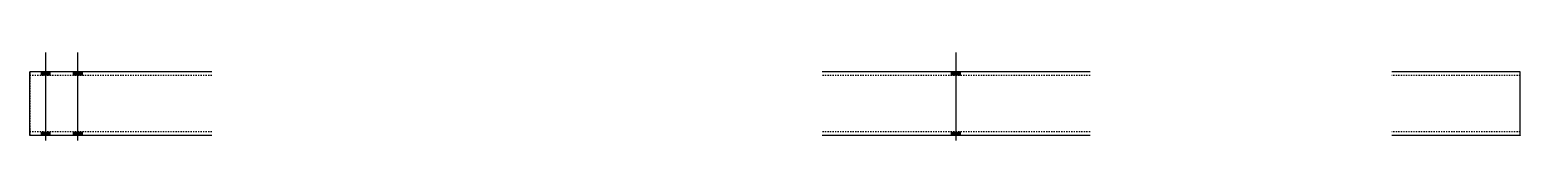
# Model space of a CAD drawing. Header units: millimetres. Extents: x 9 to 10756, y 9 to 207.
# Drawn here: x 9 to 2334, y 9 to 146 of the extents above.
import ezdxf

# ---------------------------------------------------------------- set-up
doc = ezdxf.new("R2010")
doc.units = ezdxf.units.MM
doc.linetypes.add('DXK_LINE_DOT2', pattern=[3.9198, 1.9599, -1.9599])
doc.layers.add('STÅL', color=7, linetype='Continuous')

msp = doc.modelspace()

# ---------------------------------------------------------------- hatches: boundary and pattern name
at = {"layer": 'STÅL', "linetype": 'Continuous'}
for points in [[(27, 110.5), (41, 110.5), (41, 116.5), (27, 116.5)], [(27, 110.5), (41, 110.5), (41, 116.5), (27, 116.5)], [(77, 110.5), (91, 110.5), (91, 116.5), (77, 116.5)], [(77, 110.5), (91, 110.5), (91, 116.5), (77, 116.5)], [(1461, 116.5), (1447, 116.5), (1447, 110.5), (1461, 110.5)], [(1461, 116.5), (1447, 116.5), (1447, 110.5), (1461, 110.5)], [(27, 16.5), (41, 16.5), (41, 22.5), (27, 22.5)], [(27, 16.5), (41, 16.5), (41, 22.5), (27, 22.5)], [(77, 16.5), (91, 16.5), (91, 22.5), (77, 22.5)], [(77, 16.5), (91, 16.5), (91, 22.5), (77, 22.5)], [(1461, 22.5), (1447, 22.5), (1447, 16.5), (1461, 16.5)], [(1461, 22.5), (1447, 22.5), (1447, 16.5), (1461, 16.5)]]:
    msp.add_hatch(color=3, dxfattribs=at).paths.add_polyline_path(points)

# ---------------------------------------------------------------- linework, layer by layer
at = {"layer": 'STÅL', "color": 3, "linetype": 'Continuous'}
for p, q in [((34, 9), (34, 146.5)), ((34, 9), (34, 146.5)), ((84, 9), (84, 146.5)), ((84, 9), (84, 146.5)), ((1454, 9), (1454, 146.5)), ((1454, 9), (1454, 146.5)), ((27, 110.5), (27, 116.5)), ((27, 110.5), (27, 116.5)), ((41, 110.5), (41, 116.5)), ((41, 110.5), (41, 116.5)), ((77, 110.5), (77, 116.5)), ((77, 110.5), (77, 116.5)), ((91, 110.5), (91, 116.5)), ((91, 110.5), (91, 116.5)), ((1447, 110.5), (1447, 116.5)), ((1447, 110.5), (1447, 116.5)), ((1461, 110.5), (1461, 116.5)), ((1461, 110.5), (1461, 116.5)), ((27, 16.5), (27, 22.5)), ((27, 16.5), (27, 22.5)), ((41, 16.5), (41, 22.5)), ((41, 16.5), (41, 22.5)), ((77, 16.5), (77, 22.5)), ((77, 16.5), (77, 22.5)), ((91, 16.5), (91, 22.5)), ((91, 16.5), (91, 22.5)), ((1447, 16.5), (1447, 22.5)), ((1447, 16.5), (1447, 22.5)), ((1461, 16.5), (1461, 22.5)), ((1461, 16.5), (1461, 22.5))]:
    msp.add_line(p, q, dxfattribs=at)
at = {"layer": 'STÅL', "color": 2, "linetype": 'Continuous'}
for p, q in [((293, 116.5), (9, 116.5)), ((9, 115.6), (9, 116.5)), ((1663, 116.5), (1245, 116.5)), ((2334, 116.5), (2134, 116.5)), ((2334, 16.5), (2334, 116.5)), ((9, 113), (9, 115.6)), ((9, 109.1), (9, 113)), ((9, 104.5), (9, 109.1)), ((9, 28.5), (9, 104.5)), ((9, 23.9), (9, 28.5)), ((9, 20), (9, 23.9)), ((9, 17.4), (9, 20)), ((9, 16.5), (9, 17.4)), ((293, 16.5), (9, 16.5)), ((1663, 16.5), (1245, 16.5)), ((2334, 16.5), (2134, 16.5))]:
    msp.add_line(p, q, dxfattribs=at)
at = {"layer": 'STÅL', "color": 7, "linetype": 'DXK_LINE_DOT2'}
for p, q in [((9, 116.5), (9, 116.5)), ((9, 116.5), (9, 115.6)), ((9, 115.6), (9, 113)), ((9, 113), (9, 108.7)), ((9, 110.5), (9, 110.5)), ((293, 110.5), (9, 110.5)), ((9, 110), (9, 110.5)), ((9, 110), (9, 110.5)), ((9, 109.1), (9, 110)), ((9, 109.1), (9, 110)), ((9, 106.8), (9, 109.1)), ((9, 108.7), (9, 109.1)), ((9, 106.8), (9, 108.7)), ((9, 108.7), (9, 104.5)), ((9, 106.8), (9, 28.5)), ((9, 106.8), (9, 28.5)), ((9, 26.2), (9, 104.5)), ((1663, 110.5), (1245, 110.5)), ((2334, 110.5), (2134, 110.5)), ((9, 28.5), (9, 26.2)), ((9, 26.2), (9, 28.5)), ((9, 26.2), (9, 24.3)), ((9, 24.3), (9, 26.2)), ((9, 26.2), (9, 23)), ((9, 24.3), (9, 23)), ((9, 23), (9, 24.3)), ((9, 23), (9, 22.5)), ((9, 22.5), (9, 23)), ((9, 23), (9, 20)), ((9, 22.5), (9, 22.5)), ((293, 22.5), (9, 22.5)), ((9, 20), (9, 17.4)), ((9, 17.4), (9, 16.5)), ((9, 16.5), (9, 16.5)), ((1663, 22.5), (1245, 22.5)), ((2334, 22.5), (2134, 22.5)), ((2334, 17.4), (2334, 16.5))]:
    msp.add_line(p, q, dxfattribs=at)

doc.saveas('drawing.dxf')
